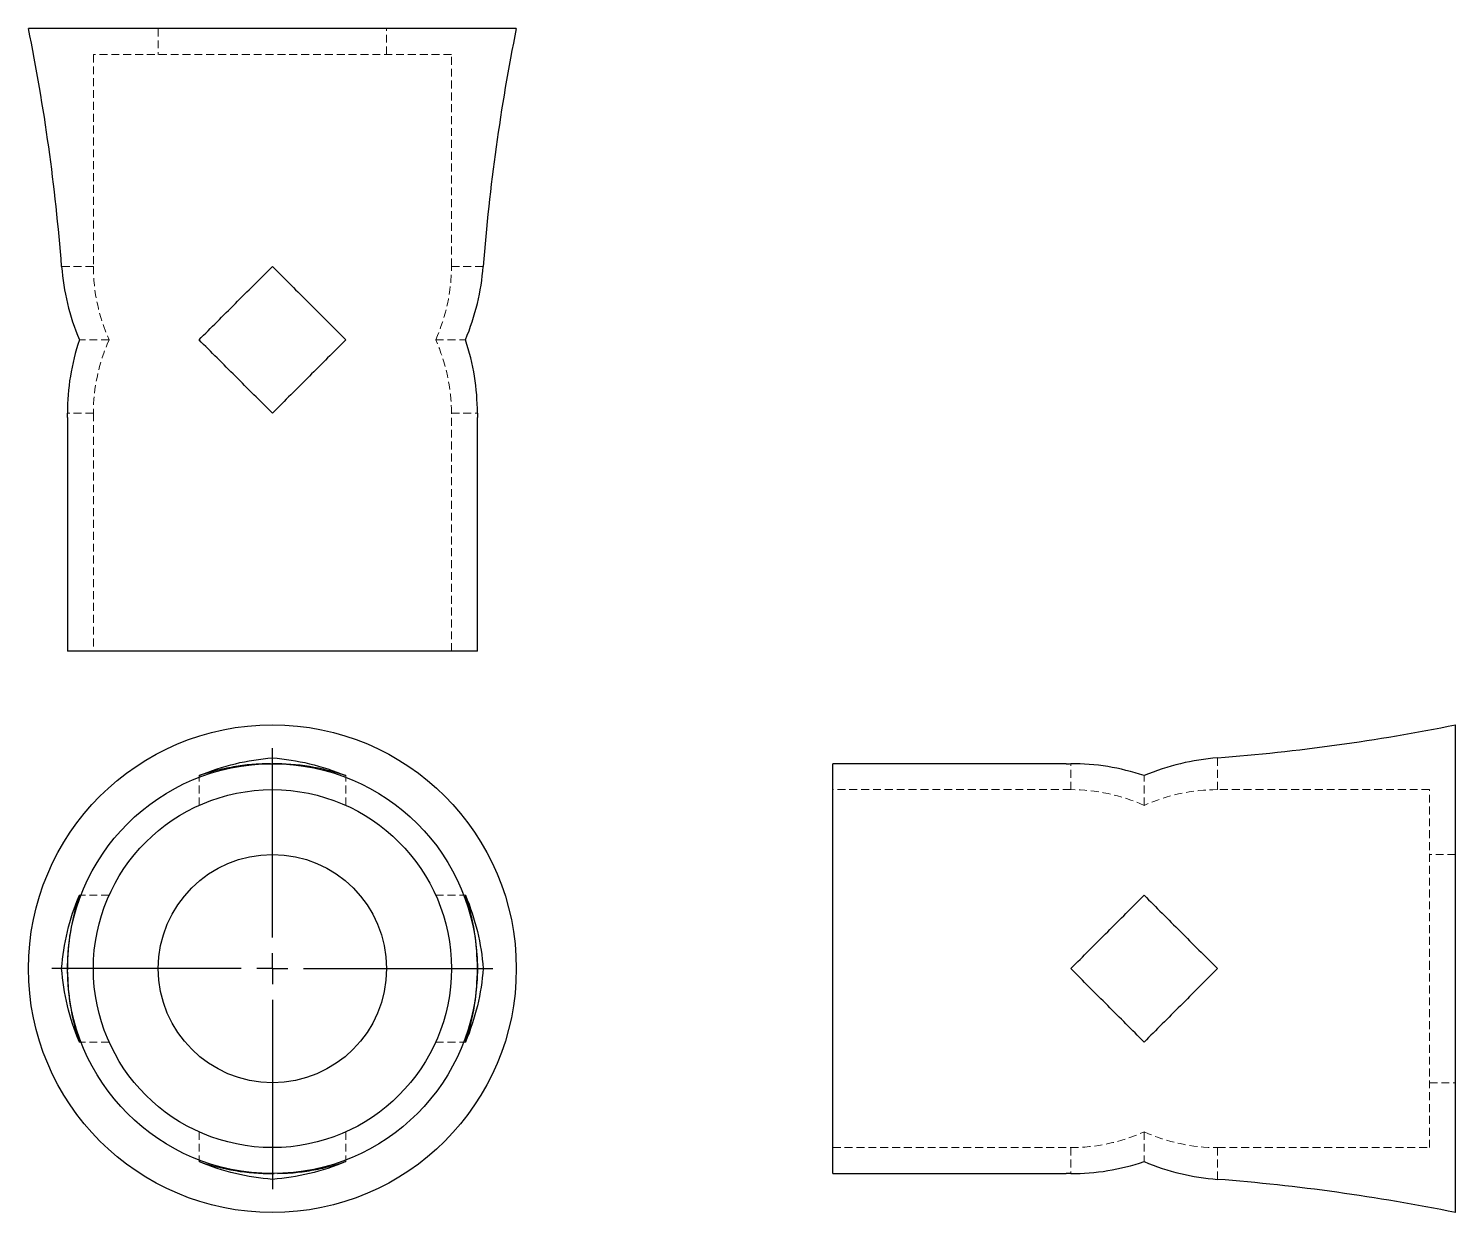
# Model space of a CAD drawing. Header units: millimetres. Extents: x 44 to 273, y 18 to 208.
import ezdxf

# ---------------------------------------------------------------- set-up
doc = ezdxf.new("R2010")
doc.units = ezdxf.units.MM
doc.linetypes.add('HIDDEN', pattern=[1.905, 1.27, -0.635])
doc.layers.add('10', color=7, linetype='Continuous')

# ---------------------------------------------------------------- blocks, each defined once
blk = doc.blocks.new('SW_CENTERMARKSYMBOL_0')
at = {"layer": '10', "color": 0}
for p, q in [((0, 5), (0, 35.42)), ((0, 0), (0, 2.5)), ((-5, 0), (-35.42, 0)), ((0, 0), (-2.5, 0)), ((0, 0), (0, -2.5)), ((0, 0), (2.5, 0)), ((5, 0), (35.42, 0)), ((0, -5), (0, -35.42))]:
    blk.add_line(p, q, dxfattribs=at)

msp = doc.modelspace()

# ---------------------------------------------------------------- linework, layer by layer
at = {"color": 7, "linetype": 'Continuous', "lineweight": 25}
for p, q in [((122.17, 208), (43.83, 208)), ((50.08, 145.5), (50.08, 108)), ((115.92, 108), (115.92, 145.5)), ((115.92, 108), (50.08, 108)), ((273, 57), (273, 96.17)), ((83, 89.92), (82.9, 89.91)), ((83, 89.92), (83, 90.85)), ((210.5, 89.92), (173, 89.92)), ((173, 57), (173, 89.92)), ((50.08, 57), (49.15, 57)), ((50.08, 57), (50.09, 56.8)), ((115.92, 57), (116.85, 57)), ((173, 24.08), (173, 57)), ((273, 17.83), (273, 57)), ((83, 24.08), (83.3, 24.09)), ((83, 24.08), (83, 23.15)), ((173, 24.08), (210.5, 24.08))]:
    msp.add_line(p, q, dxfattribs=at)
at = {"color": 7, "linetype": 'HIDDEN', "lineweight": 18}
for p, q in [((64.67, 208), (64.67, 203.83)), ((101.33, 203.83), (101.33, 208)), ((111.75, 203.83), (54.25, 203.83)), ((54.25, 203.83), (54.25, 169.79)), ((111.75, 169.79), (111.75, 203.83)), ((54.25, 169.79), (49.15, 169.79)), ((111.75, 169.79), (116.85, 169.79)), ((56.78, 158), (52, 158)), ((109.22, 158), (114, 158)), ((54.25, 146.21), (50.08, 146.21)), ((54.25, 146.21), (54.25, 108)), ((111.75, 146.21), (115.92, 146.21)), ((111.75, 108), (111.75, 146.21)), ((83, 85.75), (83, 89.92)), ((211.21, 85.75), (211.21, 89.92)), ((234.79, 85.75), (234.79, 90.85)), ((71.21, 83.22), (71.21, 88)), ((94.79, 83.22), (94.79, 88)), ((223, 83.22), (223, 88)), ((211.21, 85.75), (173, 85.75)), ((268.83, 85.75), (234.79, 85.75)), ((268.83, 57), (268.83, 85.75)), ((273, 75.33), (268.83, 75.33)), ((56.78, 68.79), (52, 68.79)), ((109.22, 68.79), (114, 68.79)), ((54.25, 57), (50.08, 57)), ((111.75, 57), (115.92, 57)), ((268.83, 28.25), (268.83, 57)), ((56.78, 45.21), (52, 45.21)), ((109.22, 45.21), (114, 45.21)), ((268.83, 38.67), (273, 38.67)), ((71.21, 30.78), (71.21, 26)), ((94.79, 30.78), (94.79, 26)), ((223, 30.78), (223, 26)), ((83, 28.25), (83, 24.08)), ((173, 28.25), (211.21, 28.25)), ((211.21, 28.25), (211.21, 24.08)), ((234.79, 28.25), (234.79, 23.15)), ((234.79, 28.25), (268.83, 28.25))]:
    msp.add_line(p, q, dxfattribs=at)
at = {"color": 7, "linetype": 'Continuous', "lineweight": 25}
for radius in [39.17, 32.92, 28.75, 18.33]:
    msp.add_circle((83, 57), radius, dxfattribs=at)
for centre, start, end in [((-265.54, 145.5), 4.4132, 11.4212), ((431.54, 145.5), 168.5788, 175.587), ((-265.54, 145.5), 0, 0.1297), ((431.54, 145.5), 179.8706, 180), ((210.5, 405.54), 274.4132, 281.4212), ((210.5, 405.54), 270, 270.1297), ((210.5, -291.54), 89.8706, 90), ((210.5, -291.54), 78.5788, 85.587)]:
    msp.add_arc(centre, 315.62, start, end, dxfattribs=at)
at = {"color": 7, "linetype": 'HIDDEN', "lineweight": 18}
for centre, start, end in [((83, 169.79), 180, 204.1996), ((83, 169.79), 335.8004, 0), ((83, 146.21), 155.8004, 180), ((83, 146.21), 0, 24.1996), ((211.21, 57), 65.8004, 90), ((234.79, 57), 90, 114.1996), ((211.21, 57), 270, 294.1996), ((234.79, 57), 245.8004, 270)]:
    msp.add_arc(centre, 28.75, start, end, dxfattribs=at)
at = {"color": 7, "linetype": 'Continuous', "lineweight": 25}
for points, knots in [([(49.15, 169.79), (49.3, 167.78), (49.61, 165.8), (50.56, 161.87), (51.19, 159.92), (52, 158)], [0, 0, 0, 0, 0.5, 0.5, 1, 1, 1, 1]), ([(71.21, 158), (73.14, 159.92), (75.08, 161.87), (79.01, 165.8), (81, 167.78), (83, 169.79)], [0, 0, 0, 0, 0.5, 0.5, 1, 1, 1, 1]), ([(83, 169.79), (85, 167.78), (86.99, 165.8), (90.92, 161.87), (92.86, 159.92), (94.79, 158)], [0, 0, 0, 0, 0.5, 0.5, 1, 1, 1, 1]), ([(114, 158), (114.81, 159.92), (115.44, 161.87), (116.39, 165.8), (116.7, 167.78), (116.85, 169.79)], [0, 0, 0, 0, 0.5, 0.5, 1, 1, 1, 1]), ([(52, 158), (51.35, 156.06), (50.87, 154.11), (50.23, 150.18), (50.08, 148.21), (50.08, 146.21)], [0, 0, 0, 0, 0.5, 0.5, 1, 1, 1, 1]), ([(83, 146.21), (81.01, 148.21), (79.03, 150.18), (75.1, 154.11), (73.15, 156.06), (71.21, 158)], [0, 0, 0, 0, 0.5, 0.5, 1, 1, 1, 1]), ([(94.79, 158), (92.85, 156.06), (90.9, 154.11), (86.97, 150.18), (84.99, 148.21), (83, 146.21)], [0, 0, 0, 0, 0.5, 0.5, 1, 1, 1, 1]), ([(115.92, 146.21), (115.92, 148.21), (115.77, 150.18), (115.13, 154.11), (114.65, 156.06), (114, 158)], [0, 0, 0, 0, 0.5, 0.5, 1, 1, 1, 1]), ([(71.21, 88), (73.14, 88.81), (75.08, 89.44), (79.01, 90.39), (81, 90.7), (83, 90.85)], [0, 0, 0, 0, 0.5, 0.5, 1, 1, 1, 1]), ([(82.68, 89.91), (81.81, 89.89), (79.94, 89.85), (77.1, 89.49), (74.14, 88.91), (72.19, 88.3), (71.21, 88)], [0, 0, 0, 0, 0.227312, 0.4828, 0.740928, 1, 1, 1, 1]), ([(83, 90.85), (85, 90.7), (86.99, 90.39), (90.92, 89.44), (92.86, 88.81), (94.79, 88)], [0, 0, 0, 0, 0.5, 0.5, 1, 1, 1, 1]), ([(94.79, 88), (92.85, 88.65), (90.9, 89.13), (86.97, 89.77), (84.99, 89.92), (83, 89.92)], [0, 0, 0, 0, 0.5, 0.5, 1, 1, 1, 1]), ([(223, 88), (221.06, 88.65), (219.11, 89.13), (215.18, 89.77), (213.21, 89.92), (211.21, 89.92)], [0, 0, 0, 0, 0.5, 0.5, 1, 1, 1, 1]), ([(234.79, 90.85), (232.78, 90.7), (230.8, 90.39), (226.87, 89.44), (224.92, 88.81), (223, 88)], [0, 0, 0, 0, 0.5, 0.5, 1, 1, 1, 1]), ([(49.15, 57), (49.3, 59), (49.61, 60.99), (50.56, 64.92), (51.19, 66.86), (52, 68.79)], [0, 0, 0, 0, 0.5, 0.5, 1, 1, 1, 1]), ([(52, 68.79), (51.35, 66.85), (50.87, 64.9), (50.23, 60.97), (50.08, 58.99), (50.08, 57)], [0, 0, 0, 0, 0.5, 0.5, 1, 1, 1, 1]), ([(114, 68.79), (114.81, 66.86), (115.44, 64.92), (116.39, 60.99), (116.7, 59), (116.85, 57)], [0, 0, 0, 0, 0.5, 0.5, 1, 1, 1, 1]), ([(115.92, 57), (115.92, 58.99), (115.77, 60.97), (115.13, 64.9), (114.65, 66.85), (114, 68.79)], [0, 0, 0, 0, 0.5, 0.5, 1, 1, 1, 1]), ([(211.21, 57), (213.21, 58.99), (215.18, 60.97), (219.11, 64.9), (221.06, 66.85), (223, 68.79)], [0, 0, 0, 0, 0.5, 0.5, 1, 1, 1, 1]), ([(223, 68.79), (224.92, 66.86), (226.87, 64.92), (230.8, 60.99), (232.78, 59), (234.79, 57)], [0, 0, 0, 0, 0.5, 0.5, 1, 1, 1, 1]), ([(52, 45.21), (51.19, 47.14), (50.56, 49.08), (49.61, 53.01), (49.3, 55), (49.15, 57)], [0, 0, 0, 0, 0.5, 0.5, 1, 1, 1, 1]), ([(50.1, 56.41), (50.12, 55.63), (50.16, 53.85), (50.51, 51.1), (51.09, 48.14), (51.7, 46.19), (52, 45.21)], [0, 0, 0, 0, 0.208671, 0.470323, 0.734678, 1, 1, 1, 1]), ([(114, 45.21), (114.65, 47.15), (115.13, 49.1), (115.77, 53.03), (115.92, 55.01), (115.92, 57)], [0, 0, 0, 0, 0.5, 0.5, 1, 1, 1, 1]), ([(116.85, 57), (116.7, 55), (116.39, 53.01), (115.44, 49.08), (114.81, 47.14), (114, 45.21)], [0, 0, 0, 0, 0.5, 0.5, 1, 1, 1, 1]), ([(223, 45.21), (221.06, 47.15), (219.11, 49.1), (215.18, 53.03), (213.21, 55.01), (211.21, 57)], [0, 0, 0, 0, 0.5, 0.5, 1, 1, 1, 1]), ([(234.79, 57), (232.78, 55), (230.8, 53.01), (226.87, 49.08), (224.92, 47.14), (223, 45.21)], [0, 0, 0, 0, 0.5, 0.5, 1, 1, 1, 1]), ([(71.21, 26), (73.15, 25.35), (75.1, 24.87), (79.03, 24.23), (81.01, 24.08), (83, 24.08)], [0, 0, 0, 0, 0.5, 0.5, 1, 1, 1, 1]), ([(83, 23.15), (81, 23.3), (79.01, 23.61), (75.08, 24.56), (73.14, 25.19), (71.21, 26)], [0, 0, 0, 0, 0.5, 0.5, 1, 1, 1, 1]), ([(94.79, 26), (92.86, 25.19), (90.92, 24.56), (86.99, 23.61), (85, 23.3), (83, 23.15)], [0, 0, 0, 0, 0.5, 0.5, 1, 1, 1, 1]), ([(83.81, 24.11), (84.52, 24.13), (86.22, 24.17), (88.9, 24.51), (91.86, 25.09), (93.81, 25.7), (94.79, 26)], [0, 0, 0, 0, 0.192733, 0.459655, 0.729334, 1, 1, 1, 1]), ([(211.21, 24.08), (213.21, 24.08), (215.18, 24.23), (219.11, 24.87), (221.06, 25.35), (223, 26)], [0, 0, 0, 0, 0.5, 0.5, 1, 1, 1, 1]), ([(223, 26), (224.92, 25.19), (226.87, 24.56), (230.8, 23.61), (232.78, 23.3), (234.79, 23.15)], [0, 0, 0, 0, 0.5, 0.5, 1, 1, 1, 1])]:
    msp.add_open_spline(points, degree=3, knots=knots, dxfattribs=at)

# ---------------------------------------------------------------- block references
at = {"layer": '10'}
msp.add_blockref('SW_CENTERMARKSYMBOL_0', (83, 57), dxfattribs=at)

doc.saveas('drawing.dxf')
